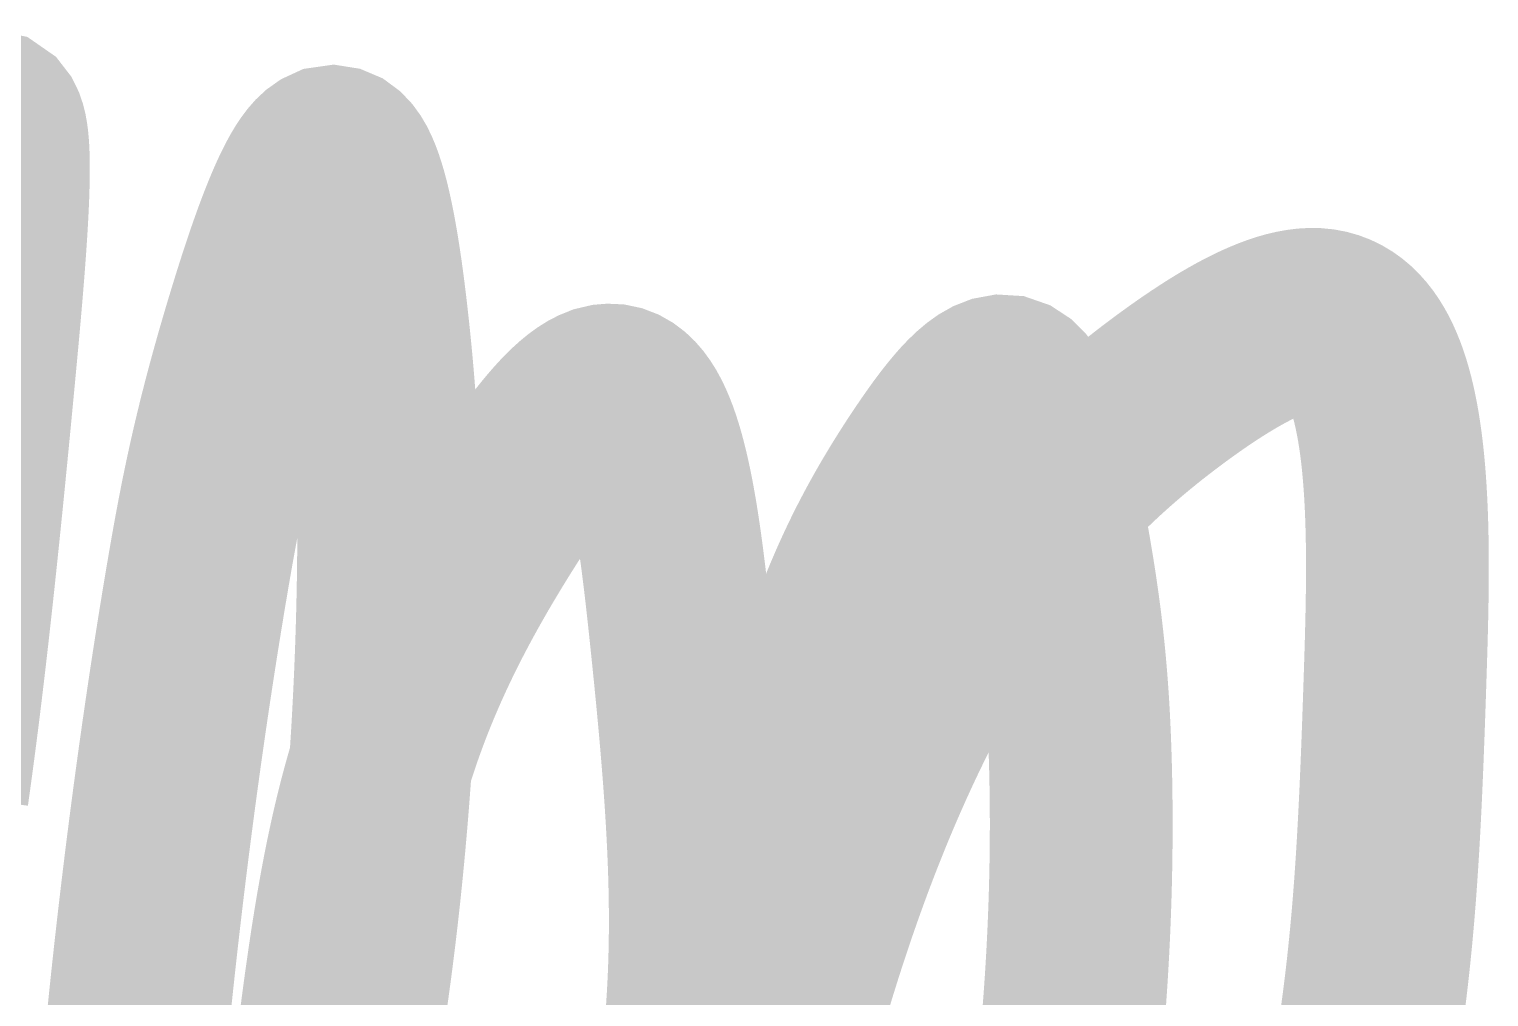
# Model space of a CAD drawing. Header units: millimetres. Extents: x -295047 to 29144, y -724756 to -246879.
# Drawn here: x -40609 to -40449.3, y -357015 to -356909.1 of the extents above; entities that cross this region are included whole.
import ezdxf
from ezdxf.enums import TextEntityAlignment as Align

# ---------------------------------------------------------------- set-up
doc = ezdxf.new("R2010")
doc.units = ezdxf.units.MM
doc.header["$MEASUREMENT"] = 0
for name, color, linetype, lineweight in [('ISO', 153, 'Continuous', 13), ('LC ISO', 153, 'Continuous', 13), ('LC Net thay', 7, 'Continuous', 25), ('LC Text1', 3, 'Continuous', 20)]:
    doc.layers.add(name, color=color, linetype=linetype, lineweight=lineweight)
doc.styles.add('Khungten', font='VHAVAN_1.TTF', dxfattribs={"width": 0.9, "height": 5000})
doc.styles.add('Title', font='VHBLACK_1.TTF', dxfattribs={"width": 0.8})

# ---------------------------------------------------------------- blocks, each defined once
blk = doc.blocks.new('Mr. Giang')
at = {"layer": 'LC ISO', "const_width": 50}
for points in [[(3165.013571561233, 417.1010145790167), (3165.254479711732, 418.812036935603), (3165.494333102743, 420.5330294825329), (3165.733175662541, 422.264248243771), (3165.971051319397, 424.0059492432674), (3166.208004001575, 425.7583885049441), (3166.444077637349, 427.5218220527514), (3166.679316154985, 429.2965059106399), (3166.913763482756, 431.0826961025602), (3167.14746354893, 432.8806486524475), (3167.380460281777, 434.6906195842385), (3167.612797609571, 436.512864921897), (3167.844519460573, 438.3476406893605), (3168.075669763059, 440.1952029105642), (3168.3062924453, 442.0558076094723), (3168.536431435561, 443.9297108099924), (3168.766130662114, 445.8171685361189), (3168.995434053228, 447.7184368117584), (3169.224385537169, 449.6337716608616), (3169.453029042217, 451.5634291073919), (3169.681408496632, 453.5076651752726), (3169.909567828689, 455.4667358884678), (3170.137550966654, 457.4408972708994), (3170.365401838802, 459.4304053465314), (3170.593164373394, 461.4355161393011), (3170.82088249871, 463.456485673143), (3171.048600143007, 465.493569972009), (3171.276361234571, 467.5470250598624), (3171.504209701657, 469.6171069606117), (3171.732189472546, 471.7040716982351), (3171.960344475498, 473.8081752966548), (3172.188718638792, 475.9296737798354), (3172.41735589069, 478.0688231716984), (3172.646300159463, 480.2258794961943), (3172.875595373386, 482.4010987772881), (3173.105285460726, 484.5947370389006), (3173.335414349746, 486.8070503049836), (3173.566025968728, 489.0382945994857), (3173.797164245932, 491.2887259463445), (3174.028873109629, 493.5586003695101), (3174.261196488095, 495.8481738929319), (3174.494178309589, 498.1577025405329), (3174.727862502394, 500.4874423362908), (3174.962292994768, 502.8376493041138), (3175.197513714987, 505.2085794679813), (3175.433568591319, 507.600488851814), (3175.670501552036, 510.0136334795625), (3175.908356525404, 512.4482693751777), (3176.147177439692, 514.9046525625956), (3176.387008223174, 517.3830390657661), (3176.627892804118, 519.8836849086251), (3176.86987511079, 522.4068461151239), (3177.11299907147, 524.9527787092115), (3177.357308614414, 527.5217387148255), (3177.602847667905, 530.1139821559148), (3177.800399401619, 532.2068958260436), (3178.097475675303, 535.3677370783066), (3178.345342339559, 538.0230654990193), (3178.592208893861, 540.6904097164722), (3178.837025519296, 543.3644364882532), (3179.078742396951, 546.0398125719807), (3179.316309707914, 548.7112047252281), (3179.548677633274, 551.3732797056132), (3179.774796354121, 554.020704270738), (3179.993616051534, 556.6481451781933), (3180.204086906615, 559.2502691855941), (3180.40515910044, 561.8217430505304), (3180.595782814099, 564.3572335306053), (3180.774908228685, 566.8514073834212), (3180.941485525278, 569.2989313665676), (3181.094464884969, 571.6944722376611), (3181.232796488851, 574.0326967543049), (3181.355430518004, 576.3082716740732), (3181.461317153523, 578.5158637545978), (3181.54940657649, 580.6501397534532), (3181.618648967996, 582.7057664282711), (3181.667994509126, 584.677410536626), (3181.69639338097, 586.5597388361202), (3181.702795764616, 588.3474180843721), (3181.68615184115, 590.0351150389547), (3181.645411791664, 591.6174964575009), (3181.579525797241, 593.089229097599), (3181.48744403897, 594.4449797168377), (3181.368116697939, 595.6794150728194), (3181.220493955237, 596.7872019231627), (3181.04352599195, 597.7630070254552), (3180.836162989168, 598.6014971372999), (3180.597355127978, 599.2973390163008), (3180.326052589462, 599.8451994200459), (3180.021205554719, 600.2397451061524), (3179.68176420483, 600.4756428322239), (3179.306678720884, 600.5475593558338), (3178.873719866737, 600.4409257209859), (3178.445825044668, 600.1799317716075), (3177.960936431625, 599.7417712083061), (3177.442316529988, 599.1430181490084), (3176.892048486689, 598.3910112479432), (3176.312215448665, 597.4930891592953), (3175.704900562852, 596.4565905372929), (3175.072186976184, 595.288854036136), (3174.416157835601, 593.9972183100524), (3173.738896288038, 592.5890220132412), (3173.042485480425, 591.0716037999173), (3172.329008559707, 589.4523023242932), (3171.600548672811, 587.7384562405698), (3170.859188966678, 585.9374042029744), (3170.107012588243, 584.0564848657066), (3169.34610268444, 582.1030368829661), (3168.578542402207, 580.0843989089956), (3167.80641488848, 578.00790959798), (3167.031803290191, 575.8809076041475), (3166.256790754282, 573.7107315816977), (3165.483460427684, 571.5047201848295), (3164.713895457337, 569.2702120677861)], [(3275.390096068165, 335.3984093658552), (3275.722056197515, 337.2353805702336), (3276.049339670135, 339.0752325344584), (3276.371929422978, 340.9179819490772), (3276.689808392988, 342.7636455046532), (3277.002959517119, 344.6122398917633), (3277.400923138403, 347.0074264712979), (3277.615012322223, 348.318278462816), (3277.91390823879, 350.1756416966621), (3278.208076147105, 352.0357280415701), (3278.497538880064, 353.8983933602148), (3278.782319270544, 355.7634935152595), (3279.06244015144, 357.6308843693947), (3279.337924355635, 359.5004217852675), (3279.608794716019, 361.3719616255692), (3279.875074065475, 363.2453597529768), (3280.136785236895, 365.1204720301368), (3280.393951063165, 366.9971543197547), (3280.646594377171, 368.8752624844785), (3280.894738011799, 370.7546523869844), (3281.138404799942, 372.635179889948), (3281.377617574477, 374.516700856048), (3281.612399168305, 376.399071147958), (3281.842772414298, 378.2821466283278), (3282.068760145357, 380.1657831598613), (3282.290385194358, 382.0498366052067), (3282.507670394194, 383.9341628270554), (3282.720638577752, 385.8186176880533), (3282.92931257792, 387.7030570508925), (3283.133715227581, 389.5873367782496), (3283.333869359625, 391.4713127327857), (3283.52979780694, 393.3548407771778), (3283.721523402415, 395.2377767741022), (3283.909068978931, 397.1199765862211), (3284.092457369384, 399.0012960762245), (3284.271711406651, 400.8815911067613), (3284.446853923625, 402.7607175405064), (3284.617907753192, 404.6385312401523), (3284.784895728241, 406.5148880683745), (3284.947840681656, 408.3896438878059), (3285.106765446327, 410.2626545611669), (3285.261692855139, 412.1337759510902), (3285.412645740983, 414.0028639202661), (3285.559646936741, 415.8697743313724), (3285.702719275307, 417.7343630470844), (3285.841885589559, 419.5964859300503), (3285.977168712391, 421.4559988429604), (3286.108591476688, 423.3127576484919), (3286.236176715341, 425.1666182093056), (3286.359947261228, 427.0174363880794), (3286.479925947247, 428.8650680474884), (3286.596135606279, 430.7093690501951), (3286.708599071209, 432.5501952588767), (3286.817339174933, 434.3874025362227), (3286.92237875033, 436.220846744867), (3287.02374063029, 438.0503837475144), (3287.121447647703, 439.875869406842), (3287.215522635449, 441.6971595854827), (3287.305988426422, 443.514110146156), (3287.392867853507, 445.3265769514953), (3287.476183749592, 447.1344158642052), (3287.55595894756, 448.9374827469343), (3287.632216280304, 450.7356334623731), (3287.704978580708, 452.5287238731684), (3287.774268681658, 454.3166098420268), (3287.840109416047, 456.0991472315946), (3287.902523616756, 457.876191904549), (3287.961534116674, 459.6475997235661), (3288.017163748693, 461.413226551322), (3288.069435345693, 463.172928250494), (3288.118371740563, 464.9265606837438), (3288.163995766194, 466.6739797137325), (3288.206330255467, 468.4150412031524), (3288.245398041276, 470.1496010146791), (3288.281221956503, 471.87751501096), (3288.31382483404, 473.5986390547006), (3288.343229506765, 475.3128290085347), (3288.369458807577, 477.019940735181), (3288.392535569357, 478.7198300972728), (3288.412482624992, 480.4123529574871), (3288.429322807371, 482.0973651785139), (3288.443078949381, 483.7747226230308), (3288.453773883909, 485.4442811536841), (3288.461437965605, 487.1079262168899), (3288.466010542103, 488.7597723186668), (3288.467231515062, 490.4075061594128), (3288.464749329925, 492.0510460606139), (3288.458219953888, 493.6923399275262), (3288.447299354163, 495.3333356654024), (3288.431643497953, 496.9759811794978), (3288.41090835246, 498.6222243750371), (3288.384749884895, 500.2740131572897), (3288.352824062459, 501.9332954315097), (3288.314786852359, 503.602019102937), (3288.270294221802, 505.2821320768257), (3288.21900213799, 506.9755822584305), (3288.160566568131, 508.684317552991), (3288.094643479425, 510.4102858657621), (3288.020888839084, 512.1554351019972), (3287.938958614309, 513.921713166937), (3287.848508772306, 515.7110679658508), (3287.749195280277, 517.5254474039629), (3287.640674105436, 519.3667993865417), (3287.522601214979, 521.2370718188288), (3287.394632576119, 523.1382126060769), (3287.256424156051, 525.0721696535418), (3287.107631921992, 527.040890866477), (3286.94791184114, 529.0463241501077), (3286.776919880702, 531.0904174097029), (3286.594312007884, 533.1751185505175), (3286.399744189887, 535.3023754777911), (3286.192872393923, 537.4741360967778), (3285.973352587191, 539.6923483127173), (3285.719329479707, 542.1647858706963), (3285.49500821852, 544.2744682612265), (3285.235607181226, 546.6317640833943), (3284.962416152099, 549.0212547425735), (3284.675213672987, 551.4333460939481), (3284.37377828573, 553.8584439927332), (3284.057888532177, 556.2869542941116), (3283.727322954168, 558.7092828532834), (3283.381860093544, 561.1158355254486), (3283.021278492156, 563.4970181658052), (3282.645356691842, 565.8432366295388), (3282.25387323445, 568.144896771862), (3281.846606661823, 570.3924044479604), (3281.423335515803, 572.5761655130327), (3280.983838338235, 574.6865858222786), (3280.527893670963, 576.7140712308969), (3280.055280055833, 578.6490275940871), (3279.565776034687, 580.4818607670329), (3279.059160149365, 582.20297660495), (3278.535210941719, 583.8027809630207), (3277.993706953585, 585.2716796964462), (3277.434426726813, 586.6000786604245), (3276.857148803248, 587.7783837101549), (3276.261651724726, 588.7970007008223), (3275.647714033095, 589.6463354876407), (3275.015114270203, 590.3167939258092), (3274.363630977888, 590.7987818704976), (3273.693042697994, 591.08270517692), (3273.220591615121, 591.1580356951176), (3272.294316786954, 591.0252466112615), (3271.567997560698, 590.6898961303907), (3270.825687628448, 590.1627162293432), (3270.068895552972, 589.4534070481031), (3269.299129897039, 588.571668726715), (3268.517899223415, 587.5272014051784), (3267.726712094869, 586.3297052235071), (3266.927077074172, 584.9888803217157), (3266.120502724092, 583.514426839833), (3265.308497607399, 581.9160449178733), (3264.492570286858, 580.2034346958362), (3263.67422932524, 578.3862963137508), (3262.854983285317, 576.474329911631), (3262.036340729852, 574.4772356294914), (3261.219810221611, 572.4047136073323), (3260.406900323369, 570.2664639851962), (3259.599119597898, 568.0721869030824), (3258.797976607956, 565.8315825010216), (3258.004979916321, 563.5543509190115), (3257.221638085754, 561.250192297068), (3256.44945967903, 558.9288067752188), (3255.689953258914, 556.5998944934643), (3254.944627388179, 554.2731555918475), (3254.214990629586, 551.9582902103541), (3253.502551545913, 549.6649984890123), (3252.913682319643, 547.7466387708168), (3252.134790225185, 545.1791486511477), (3251.480182563932, 542.9934144166587), (3250.844505031311, 540.8445582256848), (3250.227268135003, 538.7313669530452), (3249.627982382679, 536.6526274735027), (3249.046158282018, 534.6071266618765), (3248.481306340695, 532.5936513929435), (3247.93293706639, 530.610988541494), (3247.400560966773, 528.6579249823345), (3246.883688549527, 526.7332475902552), (3246.381830322331, 524.8357432400612), (3245.894496792851, 522.9641988065302), (3245.42119846877, 521.1174011644525), (3244.961445857763, 519.2941371886334), (3244.514749467506, 517.4931937538643), (3244.080619805678, 515.7133577349357), (3243.658567379953, 513.9534160066532), (3243.248102698011, 512.2121554437929), (3242.848736267522, 510.4883629211613), (3242.459978596167, 508.7808253135485), (3242.081340191624, 507.0883294957457), (3241.712331561566, 505.4096623425435), (3241.352463213673, 503.7436107287476), (3241.001245655617, 502.0889615291495), (3240.658189395079, 500.4445016185393), (3240.322804939732, 498.8090178717086), (3239.994602797254, 497.1812971634478), (3239.67309347532, 495.5601263685633), (3239.35778748161, 493.9442923618448), (3239.048195323796, 492.3325820180846), (3238.743827509557, 490.7237822120723), (3238.444194546571, 489.1166798185995), (3238.14880694251, 487.510061712472), (3237.857175205054, 485.9027147684807), (3237.568809841883, 484.2934258614154), (3237.283221360667, 482.6809818660683), (3236.999920269081, 481.0641696572304), (3236.718417074807, 479.4417761097066), (3236.438222285522, 477.8125880982877), (3236.253184763642, 476.7295631034185), (3235.880005338659, 474.5295212556066), (3235.601689347168, 472.8750344910775), (3235.323926834873, 471.2120935112484), (3235.046742893584, 469.5408508424184), (3234.770162615112, 467.8614590109296), (3234.494211091266, 466.174070543066), (3234.218913413849, 464.4788379651425), (3233.944294674677, 462.7759138035002), (3233.670379965549, 461.06545058441), (3233.397194378285, 459.347600834213), (3233.124763004684, 457.6225170792101), (3232.853110936559, 455.8903518457132), (3232.582263265724, 454.1512576600505), (3232.312245083976, 452.4053870485068), (3232.043081483127, 450.6528925374109), (3231.774797554993, 448.8939266530743), (3231.507418391373, 447.1286419217975), (3231.240969084084, 445.3571908699077), (3230.975474724925, 443.5797260237045), (3230.710960405715, 441.7963999095151), (3230.447451218257, 440.0073650536388), (3230.184972254363, 438.212773982403), (3229.923548605832, 436.4127792220941), (3229.663205364486, 434.607533299052), (3229.403967622121, 432.7971887395633), (3229.145860470556, 430.9818980699543), (3228.888909001596, 429.1618138165389), (3228.633138307047, 427.3370885056315), (3228.378573478718, 425.5078746635304), (3228.125239608425, 423.6743248165623), (3227.873161787966, 421.8365914910285), (3227.622365109152, 419.9948272132414), (3227.372874663798, 418.1491845095282), (3227.124715543705, 416.2998159061743), (3226.877912840685, 414.4468739295225), (3226.632491646548, 412.5905111058559), (3226.3884770531, 410.730879961518), (3226.145894152154, 408.8681330227927), (3225.904768035513, 407.0024228160084), (3225.665123794988, 405.133901867464), (3225.426986522388, 403.2627227034871), (3225.190381309521, 401.3890378503768), (3224.955333248192, 399.5129998344471), (3224.721867430218, 397.6347611820248), (3224.4900089474, 395.7544744193955), (3224.259782891551, 393.8722920729012), (3224.031214354477, 391.9883666688263), (3223.80432842799, 390.1028507335129), (3223.579150203894, 388.2158967932465), (3223.355704773999, 386.3276573743543), (3223.134017230115, 384.438285003135), (3222.91411266405, 382.5479322059027), (3222.696016167612, 380.656751508985), (3222.479752832613, 378.7648954386954), (3222.265347750855, 376.8725165213185), (3222.052826014154, 374.9797672831965), (3221.842212714309, 373.0868002506143), (3221.633532943138, 371.193767949914), (3221.426811792445, 369.3008229073802), (3221.222074354042, 367.4081176493402), (3221.019345719731, 365.5158047020943), (3220.818650981328, 363.6240365919838), (3220.658135233743, 362.0973541322782), (3220.423464240207, 359.8427030140062), (3220.229025289384, 357.9532657417442), (3220.036725880062, 356.0646579490083), (3219.846593511274, 354.1768837334167), (3219.658655682048, 352.2899471925148), (3219.472939891416, 350.403852423921), (3219.289473638404, 348.5186035252101), (3219.108284422045, 346.634204593971), (3218.929399741371, 344.7506597278078), (3218.752847095401, 342.8679730242809), (3218.578653983176, 340.9861485810082), (3218.40684790372, 339.1051904955505), (3218.237456356064, 337.2251028655256), (3218.070506839235, 335.345889788494)], [(3370.683744625806, 335.7327378720209), (3370.801441030902, 336.6459528581787), (3371.105428435923, 339.0869835545646), (3371.303839350508, 340.7526979770951), (3371.494018925619, 342.4115389599781), (3371.676009693108, 344.0640609803381), (3371.849854184847, 345.7108185153124), (3372.015594932693, 347.3523660420395), (3372.173274468501, 348.9892580376296), (3372.322935324139, 350.6220489792199), (3372.464620031464, 352.2512933439344), (3372.598371122342, 353.8775456089259), (3372.724231128631, 355.5013602513032), (3372.842242582193, 357.1232917482197), (3372.952448014886, 358.7438945767842), (3373.054889958573, 360.3637232141207), (3373.149610945116, 361.9833321373968), (3373.236653506376, 363.6032758237063), (3373.316060174213, 365.2241087502026), (3373.38787348049, 366.8463853939944), (3373.452135957067, 368.4706602322347), (3373.508890135805, 370.0974877420476), (3373.558178548562, 371.727422400557), (3373.600043727205, 373.3610186848999), (3373.634528203595, 374.9988310722152), (3373.661674509587, 376.6414140396126), (3373.681525177042, 378.2893220642301), (3373.694122737827, 379.943109623206), (3373.699509723799, 381.6033311936637), (3373.697728666825, 383.270541252741), (3373.688822098757, 384.9452942775482), (3373.67283255146, 386.6281447452523), (3373.649802556801, 388.3196471329471), (3373.619774646632, 390.0203559178011), (3373.58279135282, 391.7308255769081), (3373.538895207219, 393.4516105874072), (3373.4881287417, 395.1832654264502), (3373.430534488117, 396.9263445711468), (3373.366154978336, 398.681402498635), (3373.295032744212, 400.4489936860389), (3373.217210317608, 402.2296726104969), (3373.13273023039, 404.0239937491469), (3373.041635014415, 405.8325115790975), (3372.943967201545, 407.6557805775023), (3372.839769323637, 409.4943552214707), (3372.729083912557, 411.348789988155), (3372.611953500169, 413.2196393546637), (3372.488420618326, 415.1074577981512), (3372.358527798893, 417.0127997957253), (3372.222317573731, 418.9362198245249), (3372.079832474699, 420.8782723616887), (3371.931115033667, 422.8395118843535), (3371.776207782484, 424.8204928696153), (3371.615153253018, 426.8217697946408), (3371.447993977126, 428.8438971365397), (3371.274772486673, 430.8874293724496), (3371.095531313521, 432.9529209795086), (3370.910312989525, 435.0409264348413), (3370.719160046552, 437.152000215571), (3370.52211501646, 439.2866967988361), (3370.319220431109, 441.44557066176), (3370.110518822366, 443.6291762814809), (3369.896052722086, 445.8380681351373), (3369.67586466213, 448.0728006998385), (3369.449997174364, 450.333928452737), (3369.218492790644, 452.6220058709425), (3368.981394042832, 454.9375874315926), (3368.738743462797, 457.2812276118398), (3368.490583582387, 459.6534808887802), (3368.24328477543, 461.9952520987562), (3367.977742055226, 464.4849712455397), (3367.712208366405, 466.9391835584334), (3367.439483869301, 469.4121072043043), (3367.158696568504, 471.8983107242595), (3366.86897446859, 474.3923626593646), (3366.56944557415, 476.8888315506968), (3366.259237889769, 479.3822859393497), (3365.937479420031, 481.8672943664017), (3365.603298169521, 484.3384253729172), (3365.255822142827, 486.7902475000179), (3364.894179344531, 489.2173292887537), (3364.51749777922, 491.6142392802176), (3364.124905451479, 493.975546015488), (3363.715530365889, 496.2958180356441), (3363.288500527044, 498.569623881778), (3362.842943939525, 500.7915320949685), (3362.377988607913, 502.956111216295), (3361.8927625368, 505.0579297868352), (3361.386393730767, 507.0915563476972), (3360.858010194404, 509.0515594399299), (3360.306739932291, 510.9325076046274), (3359.731710949011, 512.7289693828677), (3359.13205124916, 514.4355133157578), (3358.506888837313, 516.0467079443483), (3357.855351718062, 517.557121809732), (3357.176567895985, 518.961323453002), (3356.469665375675, 520.2538814152219), (3355.733772161711, 521.4293642374852), (3354.968016258686, 522.4823404608699), (3354.171525671179, 523.4073786264698), (3353.343428403773, 524.1990472753491), (3352.482852461058, 524.8519149486151), (3351.588925847619, 525.3605501873169), (3350.660776568044, 525.7195215325621), (3349.697532626907, 525.9233975254161), (3348.698322028808, 525.9667467069703), (3348.129867651434, 525.9197868885647), (3346.590284888509, 525.5569810013085), (3345.484740864913, 525.1124118996031), (3344.348331044199, 524.518753975558), (3343.183693555373, 523.7841293036774), (3341.993466527432, 522.916659958466), (3340.780288089381, 521.9244680144436), (3339.546796370219, 520.8156755461007), (3338.29562949895, 519.5984046279711), (3337.029425604574, 518.2807773345598), (3335.750822816095, 516.8709157403864), (3334.462459262513, 515.3769419199405), (3333.166973072828, 513.8069779477428), (3331.867002376046, 512.1691458983114), (3330.565185301165, 510.4715678461673), (3329.264159977186, 508.722365865785), (3327.966564533115, 506.9296620317138), (3326.67503709795, 505.101578418444), (3325.392215800694, 503.2462371004947), (3324.120738770348, 501.3717601523711), (3322.863244135914, 499.4862696485926), (3321.622370026394, 497.5978876636642), (3319.999423084741, 495.0913560460241), (3319.200891185191, 493.8445104353655), (3318.023596757044, 491.9899569229428), (3316.868609270657, 490.1506381747151), (3315.735648850809, 488.3260639190175), (3314.624435622263, 486.5157438841582), (3313.534689709803, 484.7191877984866), (3312.466131238198, 482.9359053903251), (3311.418480332228, 481.1654063880083), (3310.391457116656, 479.4072005198589), (3309.384781716262, 477.6607975142124), (3308.398174255819, 475.9257070994053), (3307.431354860102, 474.2014390037437), (3306.484043653883, 472.4875029555782), (3305.555960761938, 470.7834086832452), (3304.64682630904, 469.0886659150512), (3303.756360419958, 467.4027843793327), (3302.884283219472, 465.7252738044251), (3302.030314832349, 464.0556439186506), (3301.194175383373, 462.3934044503588), (3300.375584997308, 460.7380651278571), (3299.574263798933, 459.0891356794813), (3298.789931913022, 457.4461258335672), (3298.022309464346, 455.8085453184514), (3297.271116577678, 454.1759038624406), (3296.536073377797, 452.5477111938846), (3295.816899989471, 450.923477041091), (3295.113316537478, 449.3027111324247), (3294.425043146587, 447.6849231961781), (3293.751799941575, 446.0696229607018), (3293.093307047219, 444.4563201543313), (3292.449284588284, 442.8445245053744), (3291.819452689551, 441.2337457421809), (3291.203531475794, 439.6234935930718), (3290.601241071783, 438.0132777863692), (3290.012301602294, 436.4026080504238), (3289.436433192095, 434.7909941135427), (3288.873355965968, 433.1779457040756), (3288.322790048685, 431.5629725503438), (3287.784455565015, 429.9455843806697), (3287.258072639738, 428.3252909233885), (3286.743361397619, 426.7016019068223), (3286.240041963445, 425.0740270593206), (3285.747834461979, 423.4420761092059), (3285.266459017996, 421.8052587847995), (3284.795635756274, 420.1630848144364), (3284.33508480158, 418.5150639264397), (3283.884526278697, 416.8607058491434), (3283.44368031239, 415.1995203108852), (3283.012267027441, 413.5310170399998), (3282.590006548616, 411.8547057647951), (3282.176619000697, 410.1700962136059), (3281.719123609684, 408.2529327979482), (3281.375352674449, 406.7741056181799), (3280.986989610982, 405.0624162222883), (3280.606542286921, 403.3419132012988), (3280.233817704234, 401.6128801243062), (3279.868622864903, 399.8756005603729), (3279.510764770893, 398.130358078564), (3279.160050424182, 396.3774362479721), (3278.816286826746, 394.6171186376757), (3278.479280980558, 392.8496888167384), (3278.148839887588, 391.0754303542246), (3277.824770549819, 389.2946268192414), (3277.506879969216, 387.5075617808239), (3277.194975147757, 385.7145188080798), (3276.888863087414, 383.9157814700732), (3276.588350790163, 382.1116333358679), (3276.293245257979, 380.3023579745564), (3276.003353492834, 378.4882389552029), (3275.718482496704, 376.6695598468858), (3275.438439271556, 374.8466042186849), (3275.163030819376, 373.0196556396618), (3274.89206414213, 371.1889976789114), (3274.625346241794, 369.354913905482), (3274.36268412034, 367.5176878884673), (3274.103884779744, 365.6776031969457), (3273.848755221979, 363.8349433999809), (3273.597102449023, 361.989992066651), (3273.348733462843, 360.1430327660353), (3273.10345526542, 358.2943490671972), (3272.861074858723, 356.4442245392303), (3272.621399244726, 354.5929427511833), (3272.38423542541, 352.7407872721635), (3272.14939040274, 350.8880416712215), (3271.916671178693, 349.0349895174352), (3271.685884755249, 347.1819143798969), (3271.456838134372, 345.3290998276571), (3271.229338318043, 343.4768294298082), (3271.003192308232, 341.6253867554146), (3270.77820710692, 339.7750553735681), (3270.531074805221, 337.7350379739005), (3270.330991040227, 336.0788202997025)], [(3473.78722037528, 335.3028077043081), (3473.997859055102, 337.1717817626919), (3474.202732730872, 339.0429795294502), (3474.401860600329, 340.9161636717182), (3474.595261861225, 342.7910968566158), (3474.782955711295, 344.6675417512351), (3474.964961348284, 346.5452610227259), (3475.141297969935, 348.4240173382091), (3475.311984773989, 350.303573364776), (3475.477040958189, 352.1836917695622), (3475.636485720278, 354.0641352197027), (3475.790338257997, 355.9446663822894), (3475.938617769091, 357.8250479244717), (3476.081343451298, 359.705042513342), (3476.218534502364, 361.5844128160203), (3476.350210120031, 363.4629214996571), (3476.476389502044, 365.3403312313427), (3476.597091846139, 367.2164046781994), (3476.712336350064, 369.0909045073615), (3476.822142211564, 370.9635933859494), (3476.926528628373, 372.8342339810559), (3477.02551479824, 374.7025889598302), (3477.1191199189, 376.5684209893789), (3477.207363188109, 378.4314927368361), (3477.290263803593, 380.2915668692951), (3477.367840963107, 382.1484060538898), (3477.44011386439, 384.0017729577413), (3477.507101705185, 385.8514302479701), (3477.568823683228, 387.6971405916834), (3477.625298996268, 389.5386666560158), (3477.676546842048, 391.3757711080879), (3477.722586418309, 393.2082166150204), (3477.763436922792, 395.0357658439048), (3477.79911755324, 396.8581814619064), (3477.829647507395, 398.6752261361013), (3477.855045983003, 400.4866625336397), (3477.875332177802, 402.2922533216276), (3477.890525289538, 404.091761167186), (3477.900644515954, 405.8849487374347), (3477.905709054785, 407.6715786994965), (3477.905738103783, 409.4514137204899), (3477.900750860684, 411.2242164675369), (3477.890766523237, 412.9897496077571), (3477.875804289176, 414.7477758082585), (3477.855883356251, 416.4980577361746), (3477.831022922195, 418.240358058613), (3477.801242184765, 419.9744394427075), (3477.766560341691, 421.7000645555801), (3477.726996590718, 423.4169960643218), (3477.682570129593, 425.1249966360825), (3477.633300156057, 426.823828937968), (3477.60429577467, 427.7494768512938), (3477.520162854646, 430.1937457382382), (3477.455930022933, 431.8663421536032), (3477.386241214086, 433.5322110782955), (3477.310834617254, 435.1924973228925), (3477.229448421584, 436.8483456980154), (3477.141820816218, 438.5009010142722), (3477.047689990301, 440.1513080822545), (3476.946794132975, 441.8007117125554), (3476.838871433385, 443.4502567158112), (3476.723660080679, 445.1010879025994), (3476.600898264, 446.7543500835419), (3476.470324172492, 448.4111880692309), (3476.331675995296, 450.0727466702741), (3476.18469192156, 451.7401706972637), (3476.029110140429, 453.4146049608356), (3475.864668841048, 455.0971942715533), (3475.691106212558, 456.7890834400537), (3475.508160444107, 458.491417276928), (3475.315569724835, 460.2053405927704), (3475.113072243891, 461.931998198201), (3474.900406190423, 463.6725349038269), (3474.677309753564, 465.4280955202274), (3474.443521122466, 467.1998248580381), (3474.198778486272, 468.9888677278364), (3473.942820034129, 470.7963689402442), (3473.675383955172, 472.6234733058404), (3473.396208438557, 474.4713256352598), (3473.105031673428, 476.3410707390948), (3472.80159184892, 478.2338534279544), (3472.485627154186, 480.1508185124288), (3472.156875778366, 482.0931108031268), (3471.815075910607, 484.0618751106694), (3471.459965740048, 486.0582562456346), (3471.09128345584, 488.083399018629), (3470.708767247129, 490.1384482402891), (3470.312155303051, 492.2245487211792), (3469.901185812754, 494.3428452719197), (3469.47559696539, 496.4944827031323), (3469.035126950091, 498.6806058253812), (3468.579513956009, 500.9023594493169), (3468.16896469472, 502.8729957386781), (3467.621077310272, 505.4515967972081), (3467.114258694597, 507.7542382778752), (3466.58469516146, 510.045858282019), (3466.029042588244, 512.3035104019887), (3465.443956852324, 514.5042482301508), (3464.826093831087, 516.6251253588691), (3464.172109401909, 518.6431953804945), (3463.478659442172, 520.5355118874065), (3462.742399829267, 522.2791284719681), (3461.959986440563, 523.8510987265179), (3461.128075153446, 525.2284762434481), (3460.243321845298, 526.3883146150949), (3459.302382393501, 527.3076674338524), (3458.301912675432, 527.9635882920566), (3457.2441201952, 528.3320187220975), (3456.110760953471, 528.4009971871246), (3454.923814827286, 528.1820230280648), (3453.68475764201, 527.6984634997825), (3452.400616849488, 526.9725737961335), (3451.078419901566, 526.0266091109729), (3449.725194250094, 524.882824638199), (3448.347967346922, 523.5634755716521), (3446.953766643899, 522.0908171052308), (3445.549619592875, 520.4871044327892), (3444.142553645696, 518.7745927481831), (3442.739596254211, 516.9755372453105), (3441.347774870274, 515.1121931180262), (3439.974116945727, 513.2068155601999), (3438.625649932419, 511.281659765701), (3437.399043485717, 509.491107825998), (3436.030772231412, 507.4563433237501), (3434.789878549383, 505.5760649732364), (3433.585760040018, 503.7173602101049), (3432.417456944532, 501.8794446290245), (3431.284009504158, 500.0615338247061), (3430.184457960115, 498.2628433918482), (3429.117842553628, 496.482588925148), (3428.083203525927, 494.7199860193168), (3427.079581118233, 492.9742502690232), (3426.106015571769, 491.2445972689796), (3425.16154712776, 489.5302426138977), (3424.245216027431, 487.8304018984605), (3423.356062512008, 486.1442907173651), (3422.493126822716, 484.4711246653233), (3421.655449200774, 482.8101193370188), (3420.842069887412, 481.1604903271485), (3420.052029123854, 479.5214532304239), (3419.284367151326, 477.8922236415429), (3418.538124211044, 476.2720171551891), (3417.812340544245, 474.6600493660729), (3417.106056392146, 473.0555358688926), (3416.418311995973, 471.4576922583456), (3415.74814759695, 469.8657341291149), (3415.094603436301, 468.278877075912), (3414.456719755256, 466.6963366934489), (3413.833536795032, 465.1173285763944), (3413.224094796857, 463.54106831946), (3412.627434001954, 461.9667715173583), (3412.042594651552, 460.3936537647564), (3411.468616986871, 458.8209306563823), (3410.904541249137, 457.2478177869176), (3410.349407679576, 455.673530751075), (3409.802256519408, 454.0972851435375), (3409.262128009866, 452.5182965590012), (3408.728062392163, 450.9357805921803), (3408.199099907534, 449.3489528377555), (3407.674280797198, 447.7570288904398), (3407.152645302381, 446.1592243449163), (3406.633233664309, 444.5547547959107), (3406.115086124204, 442.9428358380918), (3405.673508868357, 441.5617835951631), (3405.079018406997, 439.6937571935694), (3404.560427693921, 438.0561456028539), (3404.041600792566, 436.4100384173005), (3403.52266713193, 434.7556252419819), (3403.003756141025, 433.0930956819523), (3402.484997248854, 431.4226393422982), (3401.966519884424, 429.7444458280598), (3401.448453476743, 428.0587047443373), (3400.930927454817, 426.3656056961721), (3400.414071247651, 424.6653382886492), (3399.898014284254, 422.9580921268395), (3399.38288599363, 421.2440568157984), (3398.868815804786, 419.5234219605971), (3398.355933146731, 417.7963771663201), (3397.844367448472, 416.0631120380085), (3397.334248139014, 414.323816180763), (3396.82570464736, 412.5786791996095), (3396.318866402524, 410.8278906996624), (3395.813862833504, 409.0716402859643), (3395.310823369313, 407.3101175635841), (3394.809877438956, 405.5435121375929), (3394.311154471445, 403.7720136130753), (3393.814783895775, 401.9958115950739), (3393.320895140958, 400.2150956886732), (3392.829617636003, 398.4300554989289), (3392.341080809912, 396.6408806309267), (3391.855414091698, 394.8477606897214), (3391.372746910361, 393.0508852803846), (3390.893208694912, 391.2504440079868), (3390.416928874354, 389.446626477598), (3389.944036877698, 387.639622294289), (3389.474662133945, 385.8296210631162), (3389.008934072105, 384.0168123891639), (3388.546982121189, 382.201385877488), (3388.088935710198, 380.3835311331596), (3387.634924268133, 378.5634377612499), (3387.185077224013, 376.7412953668275), (3386.739524006834, 374.9172935549502), (3386.298394045612, 373.0916219307164), (3385.861816769348, 371.2644700991532), (3385.429921607048, 369.4360276653612), (3385.002837987722, 367.6064842343951), (3384.580695340372, 365.7760294113266), (3384.163623094008, 363.9448528012252), (3383.751750677635, 362.1131440091474), (3383.34520752026, 360.2810926401783), (3382.944123050892, 358.4488882993883), (3382.548626698538, 356.6167205918326), (3382.158847892193, 354.7847791225692), (3381.774916060882, 352.9532534966956), (3381.396960633599, 351.1223333192688), (3381.025111039352, 349.2922081953449), (3380.604128976269, 347.1833743069822), (3380.300241315919, 345.6350760736202), (3379.94743192463, 343.8082352657651), (3379.60114122614, 341.982483749502), (3379.261441879444, 340.1577598179675), (3378.92840654354, 338.3340017643546), (3378.602107877427, 336.5111478817851), (3378.282618540088, 334.6891364634395)], [(3554.273227456977, 335.7681884855176), (3554.573358825048, 337.5181646471306), (3554.867660033036, 339.2628059701), (3555.15603860728, 341.0019293332039), (3555.438402074119, 342.735351615189), (3555.714657959895, 344.4628896948178), (3555.984713790934, 346.1843604508392), (3556.248477093584, 347.8995807620286), (3556.505855394178, 349.6083675071206), (3556.748513891102, 351.2540147022538), (3557.001126880637, 353.0060607272547), (3557.239058709128, 354.6954603015861), (3557.470675624121, 356.3793848487545), (3557.696101543874, 358.0584829245114), (3557.915460386644, 359.7334030846242), (3558.128876070692, 361.4047938848295), (3558.336472514274, 363.07330388088), (3558.538373635662, 364.7395816285697), (3558.734703353102, 366.4042756836081), (3558.925585584861, 368.0680346017904), (3559.111144249197, 369.731506938839), (3559.291503264371, 371.3953412505352), (3559.466786548644, 373.0601860926302), (3559.637118020271, 374.7266900208622), (3559.80262159752, 376.3955015910113), (3559.963421198643, 378.0672693588301), (3560.119640741904, 379.7426418800551), (3560.271404145562, 381.422267710468), (3560.418835327876, 383.1067954058057), (3560.56205820711, 384.7968735218342), (3560.701196701517, 386.4931506143062), (3560.836374729362, 388.1962752389874), (3560.967716208901, 389.9068959516158), (3561.095345058401, 391.6256613079715), (3561.219385196113, 393.3532198637779), (3561.339960540303, 395.09022017483), (3561.457195009229, 396.837310796851), (3561.571212521153, 398.5951402856063), (3561.682136994328, 400.364357196864), (3561.790092347025, 402.1456100863739), (3561.895202497491, 403.9395475098901), (3561.997591363997, 405.7468180231625), (3562.097382864798, 407.5680701819584), (3562.194700918153, 409.4039525420293), (3562.289669442324, 411.2551136591273), (3562.38241235557, 413.1222020890191), (3562.473053576151, 415.0058663874557), (3562.561717022328, 416.9067551102041), (3562.648526612359, 418.8255168129865), (3562.733606264504, 420.7628000515994), (3562.817079897026, 422.7192533817641), (3562.899071428182, 424.6955253592774), (3562.979704776231, 426.6922645398468), (3563.059103859434, 428.7101194792684), (3563.137392596053, 430.7497387332784), (3563.214694904344, 432.8117708576446), (3563.29113470257, 434.8968644081174), (3563.366835908992, 437.0056679404495), (3563.441922441864, 439.1388300103926), (3563.516518219453, 441.2969991737276), (3563.590747160012, 443.4808239861775), (3563.664733181809, 445.6909530035224), (3563.738600203098, 447.9280347815149), (3563.779490519654, 449.1784140406352), (3563.885927803163, 452.4840620331395), (3563.958088771922, 454.799794374019), (3564.027981973791, 457.1373661186748), (3564.094650355627, 459.4942751840751), (3564.157136864292, 461.868019487203), (3564.214484446648, 464.2560969450267), (3564.265736049563, 466.6560054745569), (3564.309934619897, 469.0652429927327), (3564.346123104515, 471.4813074165657), (3564.373344450279, 473.9016966630089), (3564.390641604052, 476.3239086490597), (3564.397057512697, 478.7454412916858), (3564.391635123077, 481.1637925078847), (3564.373417382057, 483.5764602146087), (3564.341447236499, 485.9809423288554), (3564.294767633269, 488.3747367676073), (3564.232421519225, 490.7553414478321), (3564.153451841232, 493.1202542864979), (3564.056901546153, 495.4669732006163), (3563.941813580855, 497.7929961071404), (3563.807230892198, 500.0958209230669), (3563.652196427048, 502.3729455653636), (3563.47575313226, 504.6218679509995), (3563.276943954703, 506.8400859969715), (3563.054811841246, 509.0250976202601), (3562.808399738744, 511.174400737835), (3562.536750594063, 513.2854932666783), (3562.238907354062, 515.3558731237579), (3561.91391296561, 517.3830382260705), (3561.56081037557, 519.3644864905981), (3561.178642530806, 521.2977158343093), (3560.766452378175, 523.1802241741723), (3560.323282864544, 525.0095094271833), (3559.848176936773, 526.783069510311), (3559.340177541733, 528.4984023405511), (3558.798327626283, 530.1530058348724), (3558.22167013728, 531.7443779102434), (3557.609248021597, 533.2700164836597), (3556.960104226093, 534.7274194720899), (3556.273281697629, 536.1140847925169), (3555.547823383073, 537.4275103619223), (3554.782772229284, 538.665194097274), (3553.977171183125, 539.8246339155698), (3553.130063191466, 540.9033277337767), (3552.240491201163, 541.8987734688772), (3551.307498159082, 542.8084690378546), (3550.330127012084, 543.6299123576762), (3549.307420707034, 544.3606013453391), (3548.238422190793, 544.9980339177966), (3547.122174410231, 545.5397079920454), (3545.957720312206, 545.9831214850678), (3544.74410284358, 546.3257723138327), (3543.480364951214, 546.565158395322), (3542.041278924673, 546.7057068975521), (3540.799226379469, 546.7250078231634), (3539.383749613059, 546.6468783555467), (3537.922390401937, 546.4689502573765), (3536.41842042358, 546.1957854750044), (3534.875111355455, 545.8319459547683), (3533.295734875043, 545.3819936430348), (3531.683562659814, 544.8504904861268), (3530.041866387235, 544.2419984303972), (3528.373917734788, 543.561079422197), (3526.682988379941, 542.8122954078499), (3524.972350000166, 542.0002083337226), (3523.245274272943, 541.129380146152), (3521.505032875736, 540.2043727914768), (3519.754897486024, 539.2297482160482), (3517.99813978128, 538.2100683662185), (3516.238031438969, 537.1498951883113), (3514.477844136578, 536.0537906286927), (3512.72084955157, 534.9263166337005), (3510.97031936142, 533.7720351496573), (3509.2295252436, 532.5955081229451), (3507.501738875589, 531.401297499886), (3505.790231934851, 530.1939652268334), (3503.367326746186, 528.446272000803), (3502.429033810743, 527.7580417354225), (3500.783774124827, 526.535833325027), (3499.162163633351, 525.3113307461399), (3497.56381838763, 524.0843511263649), (3495.98835443897, 522.8547115933065), (3494.435387838683, 521.6222292745837), (3492.904534638088, 520.3867212978134), (3491.395410888489, 519.148004790572), (3489.907632641201, 517.9058968805066), (3488.440815947533, 516.6602146951924), (3486.994576858793, 515.4107753622488), (3485.568531426305, 514.1573960093069), (3484.162295701366, 512.8998937639437), (3482.775485735295, 511.6380857537771), (3481.407717579403, 510.3717891064254), (3480.058607284996, 509.1008209494784), (3478.727770903395, 507.824998410569), (3477.414824485902, 506.5441386172729), (3476.119384083833, 505.2580586972371), (3474.841065748502, 503.9665757780509), (3473.579485531213, 502.6695069873193), (3472.334259483283, 501.3666694526453), (3471.105003656024, 500.057880301648), (3469.891334100742, 498.7429566619467), (3468.692866868753, 497.4217156611297), (3467.509218011368, 496.0939744268161), (3466.340003579897, 494.7595500866104), (3465.184839625646, 493.4182597681167), (3464.043342199938, 492.0699205989526), (3462.915127354081, 490.7143497067223), (3461.799811139378, 489.3513642190312), (3460.697009607147, 487.9807812634969), (3459.606338808705, 486.6024179677228), (3458.527414795349, 485.2160914593002), (3457.459853618402, 483.8216188658753), (3456.403271329172, 482.4188173150237), (3455.357283978969, 481.007503934364), (3454.321507619106, 479.5874958515144), (3453.295558300896, 478.1586101940646), (3452.279052075646, 476.7206640896483), (3451.271604994669, 475.27347466584), (3449.93346540105, 473.31692928203), (3449.282369151044, 472.3506502681557), (3448.300045772873, 470.8748718854468), (3447.325827523239, 469.3896731749849), (3446.359681283568, 467.8952056330708), (3445.401573935287, 466.3916207560061), (3444.45147235983, 464.8790700401341), (3443.509343438623, 463.3577049817415), (3442.575154053095, 461.8276770771585), (3441.648871084673, 460.2891378227002), (3440.730461414795, 458.7422387146665), (3439.81989192488, 457.1871312493741), (3438.917129496366, 455.6239669231515), (3438.022141010677, 454.0528972322855), (3437.134893349244, 452.4740736731204), (3436.255353393495, 450.887647741957), (3435.383488024858, 449.2937709350966), (3434.519264124769, 447.6925947488821), (3433.662648574648, 446.0842706796012), (3432.813608255932, 444.4689502235681), (3431.972110050046, 442.8467848771136), (3431.138120838423, 441.2179261365522), (3430.31160750249, 439.5825254981844), (3429.492536923672, 437.9407344583123), (3428.680875983406, 436.2927045132788), (3427.876591563116, 434.6385871593855), (3427.079650544234, 432.9785338929475), (3426.290019808188, 431.3126962102654), (3425.507666236405, 429.6412256076691), (3424.732556710323, 427.9642735814738), (3423.96465811136, 426.2819916279804), (3423.203937320953, 424.5945312435187), (3422.450361220524, 422.9020439243898), (3421.703896691514, 421.2046811669076), (3420.96451061534, 419.5025944673893), (3420.232169873439, 417.7959353221341), (3419.506841347237, 416.0848552274871), (3418.788491918162, 414.3695056797496), (3418.077088467649, 412.6500381752208), (3417.372597877121, 410.9266042102319), (3416.674987028012, 409.1993552810824), (3415.984222801748, 407.4684428841037), (3415.300272079762, 405.7340185155949), (3414.623101743477, 403.9962336718727), (3413.952678674327, 402.2552398492517), (3413.28896975374, 400.5111885440472), (3412.631941863149, 398.7642312525741), (3411.981561883975, 397.014519471134), (3411.337796697658, 395.2622046960703), (3410.700613185616, 393.5074384236707), (3410.069978229286, 391.7503721502489), (3409.445858710095, 389.9911573721352), (3408.828221509473, 388.2299455856303), (3408.217033508848, 386.4668882870503), (3407.612261589648, 384.7021369727095), (3407.013872633308, 382.9358431389235), (3406.42183352125, 381.1681582820078), (3405.836111134908, 379.3992338982775), (3405.256672355713, 377.6292214840326), (3404.683484065086, 375.8582725356047), (3403.998793003757, 373.7161432815726), (3403.555723750478, 372.3141589068729), (3403.001059308854, 370.5411808195871), (3402.452453716445, 368.767609132959), (3401.909840819842, 366.993448469006), (3401.373154465633, 365.2187034497315), (3400.842328500399, 363.4433786971396), (3400.31729677073, 361.6674788332483), (3399.797993123211, 359.8910084800601), (3399.284351404429, 358.1139722595937), (3398.776305460969, 356.3363747938378), (3398.273789139421, 354.5582207048395), (3397.776736286369, 352.779514614573), (3397.285080748396, 351.0002611450565), (3396.798756372098, 349.2204649183073), (3396.317697004049, 347.4401305563304), (3395.841836490848, 345.6592626811416), (3395.371108679074, 343.8778659147459), (3394.905447415313, 342.0959448791465), (3394.444786546155, 340.3135041963607), (3393.989059918184, 338.5305484883924), (3393.53820137799, 336.7470823772595), (3393.092144772154, 334.9631104849655)]]:
    blk.add_lwpolyline(points, dxfattribs=at)
blk = doc.blocks.new('lcdi KC')
at = {"layer": 'ISO', "xscale": 0.5, "yscale": 0.5, "zscale": 0.5}
blk.add_blockref('Mr. Giang', (37323.95851326306, -842.8215605093428), dxfattribs=at)
at = {"color": 7, "style": 'Khungten', "width": 0.8}
for tag, p in [('REVISION', (39498.75262445212, -10746.30395446718)), ('NGAYHT', (39546.07413610817, -11609.37091637403))]:
    blk.add_attdef(tag, text='', height=199.998925739526, dxfattribs=at).set_placement(p, align=Align.CENTER)
at = {"layer": 'LC Text1', "style": 'Title', "width": 1.485915225563207}
for tag, p, p2 in [('TENBANVE1', (36912.6576448679, -8885.760238945484), (40339.14494544267, -8885.760238945484)), ('TENBANVE2', (36912.6576448679, -9562.4655643329), (40339.14494544267, -9562.4655643329))]:
    blk.add_attdef(tag, text='', height=249.9999935159642, dxfattribs=at).set_placement(p, p2, align=Align.FIT)
at = {"layer": 'LC Text1', "style": 'Title', "width": 0.7}
blk.add_attdef('SOBANVE', text='', height=249.9999935159642, dxfattribs=at).set_placement((39561.98223525287, -13896.18071823567), align=Align.CENTER)

msp = doc.modelspace()

# ---------------------------------------------------------------- block references
at = {"layer": 'LC Net thay', "xscale": 0.8, "yscale": 0.8, "zscale": 0.8}
msp.add_blockref('lcdi KC', (-71744.22671423797, -356485.257047337), dxfattribs=at)

doc.saveas('drawing.dxf')
